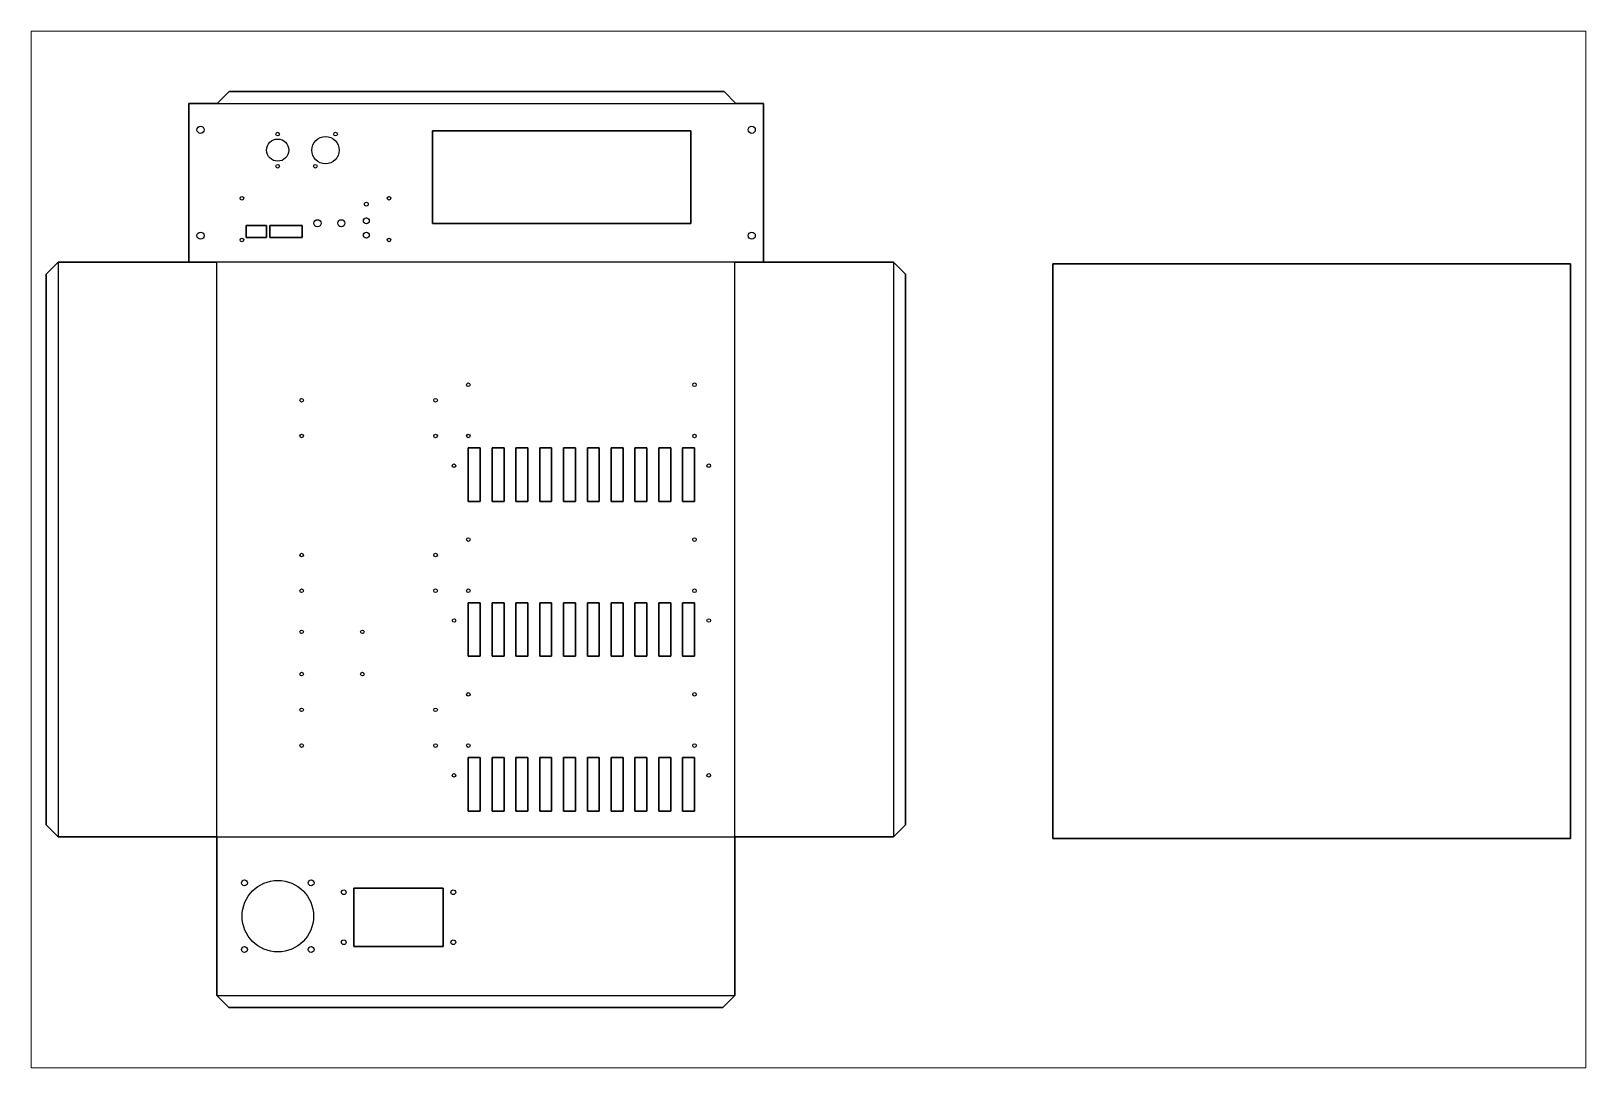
# Paper-space layout 'Sheet 1' of a CAD drawing. Extents: x 1.05 to 9.45, y 0.7 to 6.3.
# The model-space entities are those that its viewports show. They can reach past a viewport. Long polylines and large blocks are cut down to what shows.
import ezdxf

# ---------------------------------------------------------------- set-up
doc = ezdxf.new("R2010")
doc.units = 0
doc.header["$MEASUREMENT"] = 0
doc.layers.get('0').update_dxf_attribs({"linetype": 'CONTINUOUS'})
doc.layers.add('fold', color=2, linetype='CONTINUOUS')

# ---------------------------------------------------------------- blocks, each defined once
blk = doc.blocks.new('PAD')
at = {"color": 0}
for points in [[(171.361206, 79.608376), (171.361206, 79.608376), (171.361206, 79.608376)], [(294.861206, 79.608376), (294.861206, 79.608376), (294.861206, 79.608376)], [(275.961206, 74.608376), (275.961206, 74.608376), (275.961206, 74.608376)], [(236.361206, 58.608376), (236.361206, 58.608376), (236.361206, 58.608376)], [(256.361206, 58.608376), (256.361206, 58.608376), (256.361206, 58.608376)], [(276.861206, 60.608376), (276.861206, 60.608376), (276.861206, 60.608376)], [(171.361206, 44.608376), (171.361206, 44.608376), (171.361206, 44.608376)], [(276.861206, 48.608376), (276.861206, 48.608376), (276.861206, 48.608376)], [(294.861206, 44.608376), (294.861206, 44.608376), (294.861206, 44.608376)]]:
    blk.add_lwpolyline(points, dxfattribs=at)
for points in [[(173.361206, 56.608376), (173.361206, 56.608376), (190.361206, 56.608376), (190.361206, 56.608376)], [(173.361206, 46.608376), (173.361206, 46.608376), (173.361206, 56.608376), (173.361206, 56.608376)], [(173.361206, 56.608376), (190.361206, 56.608376), (190.361206, 46.608376), (173.361206, 46.608376)], [(173.361206, 56.608376), (190.361206, 56.608376), (190.361206, 46.608376), (173.361206, 46.608376)], [(190.361206, 56.608376), (190.361206, 56.608376), (190.361206, 46.608376), (190.361206, 46.608376)], [(193.361206, 56.608376), (193.361206, 56.608376), (220.361206, 56.608376), (220.361206, 56.608376)], [(193.361206, 46.608376), (193.361206, 46.608376), (193.361206, 56.608376), (193.361206, 56.608376)], [(193.361206, 56.608376), (220.361206, 56.608376), (220.361206, 46.608376), (193.361206, 46.608376)], [(193.361206, 56.608376), (220.361206, 56.608376), (220.361206, 46.608376), (193.361206, 46.608376)], [(220.361206, 56.608376), (220.361206, 56.608376), (220.361206, 46.608376), (220.361206, 46.608376)], [(190.361206, 46.608376), (190.361206, 46.608376), (173.361206, 46.608376), (173.361206, 46.608376)], [(220.361206, 46.608376), (220.361206, 46.608376), (193.361206, 46.608376), (193.361206, 46.608376)]]:
    blk.add_lwpolyline(points, close=True, dxfattribs=at)
for centre, radius in [((169.861206, 79.608376), 1.5), ((169.861206, 79.608376, 50), 1.5), ((293.361206, 79.608376), 1.5), ((293.361206, 79.608376, 50), 1.5), ((274.361206, 74.608376), 1.6), ((274.361206, 74.608376, 50), 1.6), ((233.361206, 58.608376), 3), ((233.361206, 58.608376, 50), 3), ((253.361206, 58.608376), 3), ((253.361206, 58.608376, 50), 3), ((274.361206, 60.608376), 2.5), ((274.361206, 60.608376, 50), 2.5), ((169.861206, 44.608376), 1.5), ((169.861206, 44.608376, 50), 1.5), ((274.361206, 48.608376), 2.5), ((274.361206, 48.608376, 50), 2.5), ((293.361206, 44.608376), 1.5), ((293.361206, 44.608376, 50), 1.5)]:
    blk.add_circle(centre, radius, dxfattribs=at)
blk = doc.blocks.new('PAD011')
at = {"color": 0}
for points in [[(125.4, 26), (125.4, 159.3), (149.2, 159.3), (159.2, 169.3), (574.8, 169.3), (584.8, 159.3), (608, 159.3), (608, 26)], [(125.4, 26), (125.4, 159.3), (149.2, 159.3), (159.2, 169.3), (574.8, 169.3), (584.8, 159.3), (608, 159.3), (608, 26)], [(583.9, 26), (717.2, 26), (727.2, 16), (727.2, -446.6), (717.2, -456.6), (583.9, -456.6), (583.9, -590), (573.9, -600), (158.9, -600), (148.9, -590), (148.9, -456.6), (15.5, -456.6), (5.5, -446.6), (5.5, 16), (15.5, 26), (148.9, 26)], [(583.9, 26), (717.2, 26), (727.2, 16), (727.2, -446.6), (717.2, -456.6), (583.9, -456.6), (583.9, -590), (573.9, -600), (158.9, -600), (148.9, -590), (148.9, -456.6), (15.5, -456.6), (5.5, -446.6), (5.5, 16), (15.5, 26), (148.9, 26)]]:
    blk.add_lwpolyline(points, dxfattribs=at)
for points in [[(125.4, 159.3), (125.4, 159.3), (125.4, 26), (125.4, 26)], [(149.2, 159.3), (149.2, 159.3), (125.4, 159.3), (125.4, 159.3)], [(149.2, 159.3), (149.2, 159.3), (159.2, 169.3), (159.2, 169.3)], [(159.2, 169.3), (159.2, 169.3), (574.8, 169.3), (574.8, 169.3)], [(574.8, 169.3), (574.8, 169.3), (584.8, 159.3), (584.8, 159.3)], [(584.8, 159.3), (584.8, 159.3), (608, 159.3), (608, 159.3)], [(608, 26), (608, 26), (608, 159.3), (608, 159.3)], [(5.5, 16), (5.5, 16), (15.5, 26), (15.5, 26)], [(5.5, -446.6), (5.5, -446.6), (5.5, 16), (5.5, 16)], [(148.9, 26), (148.9, 26), (15.5, 26), (15.5, 26)], [(583.9, 26), (583.9, 26), (717.2, 26), (717.2, 26)], [(727.2, 16), (727.2, 16), (717.2, 26), (717.2, 26)], [(727.2, -446.6), (727.2, -446.6), (727.2, 16), (727.2, 16)], [(850.9, 24.6), (850.9, 24.6), (1285.9, 24.6), (1285.9, 24.6)], [(850.9, -458), (850.9, -458), (850.9, 24.6), (850.9, 24.6)], [(850.9, 24.6), (1285.9, 24.6), (1285.9, -458), (850.9, -458)], [(850.9, 24.6), (1285.9, 24.6), (1285.9, -458), (850.9, -458)], [(1285.9, 24.6), (1285.9, 24.6), (1285.9, -458), (1285.9, -458)], [(15.5, -456.6), (15.5, -456.6), (5.5, -446.6), (5.5, -446.6)], [(15.5, -456.6), (15.5, -456.6), (148.9, -456.6), (148.9, -456.6)], [(148.9, -590), (148.9, -590), (148.9, -456.6), (148.9, -456.6)], [(717.2, -456.6), (717.2, -456.6), (583.9, -456.6), (583.9, -456.6)], [(583.9, -456.6), (583.9, -456.6), (583.9, -590), (583.9, -590)], [(717.2, -456.6), (717.2, -456.6), (727.2, -446.6), (727.2, -446.6)], [(1285.9, -458), (1285.9, -458), (850.9, -458), (850.9, -458)], [(158.9, -600), (158.9, -600), (148.9, -590), (148.9, -590)], [(573.9, -600), (573.9, -600), (158.9, -600), (158.9, -600)], [(583.9, -590), (583.9, -590), (573.9, -600), (573.9, -600)]]:
    blk.add_lwpolyline(points, close=True, dxfattribs=at)
blk = doc.blocks.new('PAD001')
at = {"color": 0}
for points in [[(361.5, -77), (361.5, -77), (361.5, -77)], [(551.5, -77), (551.5, -77), (551.5, -77)], [(361.5, -120), (361.5, -120), (361.5, -120)], [(551.5, -120), (551.5, -120), (551.5, -120)], [(349.5, -145), (349.5, -145), (349.5, -145)], [(563.5, -145), (563.5, -145), (563.5, -145)]]:
    blk.add_lwpolyline(points, dxfattribs=at)
for points in [[(370, -130), (370, -130), (360, -130), (360, -130)], [(360, -130), (360, -130), (360, -175), (360, -175)], [(370, -130), (360, -130), (360, -175), (370, -175)], [(370, -130), (360, -130), (360, -175), (370, -175)], [(370, -175), (370, -175), (370, -130), (370, -130)], [(390, -130), (390, -130), (380, -130), (380, -130)], [(380, -130), (380, -130), (380, -175), (380, -175)], [(390, -130), (380, -130), (380, -175), (390, -175)], [(390, -130), (380, -130), (380, -175), (390, -175)], [(390, -175), (390, -175), (390, -130), (390, -130)], [(410, -130), (410, -130), (400, -130), (400, -130)], [(400, -130), (400, -130), (400, -175), (400, -175)], [(410, -130), (400, -130), (400, -175), (410, -175)], [(410, -130), (400, -130), (400, -175), (410, -175)], [(410, -175), (410, -175), (410, -130), (410, -130)], [(430, -130), (430, -130), (420, -130), (420, -130)], [(420, -130), (420, -130), (420, -175), (420, -175)], [(430, -130), (420, -130), (420, -175), (430, -175)], [(430, -130), (420, -130), (420, -175), (430, -175)], [(430, -175), (430, -175), (430, -130), (430, -130)], [(450, -130), (450, -130), (440, -130), (440, -130)], [(440, -130), (440, -130), (440, -175), (440, -175)], [(450, -130), (440, -130), (440, -175), (450, -175)], [(450, -130), (440, -130), (440, -175), (450, -175)], [(450, -175), (450, -175), (450, -130), (450, -130)], [(470, -130), (470, -130), (460, -130), (460, -130)], [(460, -130), (460, -130), (460, -175), (460, -175)], [(470, -130), (460, -130), (460, -175), (470, -175)], [(470, -130), (460, -130), (460, -175), (470, -175)], [(470, -175), (470, -175), (470, -130), (470, -130)], [(490, -130), (490, -130), (480, -130), (480, -130)], [(480, -130), (480, -130), (480, -175), (480, -175)], [(490, -130), (480, -130), (480, -175), (490, -175)], [(490, -130), (480, -130), (480, -175), (490, -175)], [(490, -175), (490, -175), (490, -130), (490, -130)], [(510, -130), (510, -130), (500, -130), (500, -130)], [(500, -130), (500, -130), (500, -175), (500, -175)], [(510, -130), (500, -130), (500, -175), (510, -175)], [(510, -130), (500, -130), (500, -175), (510, -175)], [(510, -175), (510, -175), (510, -130), (510, -130)], [(530, -130), (530, -130), (520, -130), (520, -130)], [(520, -130), (520, -130), (520, -175), (520, -175)], [(530, -130), (520, -130), (520, -175), (530, -175)], [(530, -130), (520, -130), (520, -175), (530, -175)], [(530, -175), (530, -175), (530, -130), (530, -130)], [(540, -130), (540, -130), (550, -130), (550, -130)], [(540, -175), (540, -175), (540, -130), (540, -130)], [(540, -130), (550, -130), (550, -175), (540, -175)], [(540, -130), (550, -130), (550, -175), (540, -175)], [(550, -130), (550, -130), (550, -175), (550, -175)], [(360, -175), (360, -175), (370, -175), (370, -175)], [(380, -175), (380, -175), (390, -175), (390, -175)], [(400, -175), (400, -175), (410, -175), (410, -175)], [(420, -175), (420, -175), (430, -175), (430, -175)], [(440, -175), (440, -175), (450, -175), (450, -175)], [(460, -175), (460, -175), (470, -175), (470, -175)], [(480, -175), (480, -175), (490, -175), (490, -175)], [(500, -175), (500, -175), (510, -175), (510, -175)], [(520, -175), (520, -175), (530, -175), (530, -175)], [(550, -175), (550, -175), (540, -175), (540, -175)]]:
    blk.add_lwpolyline(points, close=True, dxfattribs=at)
for centre in [(360, -77), (360, -77, 50), (550, -77), (550, -77, 50), (360, -120), (360, -120, 50), (550, -120), (550, -120, 50), (348, -145), (348, -145, 50), (562, -145), (562, -145, 50)]:
    blk.add_circle(centre, 1.5, dxfattribs=at)
blk = doc.blocks.new('PAD002')
at = {"color": 0}
for points in [[(361.5, -207), (361.5, -207), (361.5, -207)], [(551.5, -207), (551.5, -207), (551.5, -207)], [(361.5, -250), (361.5, -250), (361.5, -250)], [(551.5, -250), (551.5, -250), (551.5, -250)], [(349.5, -275), (349.5, -275), (349.5, -275)], [(563.5, -275), (563.5, -275), (563.5, -275)]]:
    blk.add_lwpolyline(points, dxfattribs=at)
for points in [[(370, -260), (370, -260), (360, -260), (360, -260)], [(360, -260), (360, -260), (360, -305), (360, -305)], [(370, -260), (360, -260), (360, -305), (370, -305)], [(370, -260), (360, -260), (360, -305), (370, -305)], [(370, -305), (370, -305), (370, -260), (370, -260)], [(390, -260), (390, -260), (380, -260), (380, -260)], [(380, -260), (380, -260), (380, -305), (380, -305)], [(390, -260), (380, -260), (380, -305), (390, -305)], [(390, -260), (380, -260), (380, -305), (390, -305)], [(390, -305), (390, -305), (390, -260), (390, -260)], [(410, -260), (410, -260), (400, -260), (400, -260)], [(400, -260), (400, -260), (400, -305), (400, -305)], [(410, -260), (400, -260), (400, -305), (410, -305)], [(410, -260), (400, -260), (400, -305), (410, -305)], [(410, -305), (410, -305), (410, -260), (410, -260)], [(430, -260), (430, -260), (420, -260), (420, -260)], [(420, -260), (420, -260), (420, -305), (420, -305)], [(430, -260), (420, -260), (420, -305), (430, -305)], [(430, -260), (420, -260), (420, -305), (430, -305)], [(430, -305), (430, -305), (430, -260), (430, -260)], [(450, -260), (450, -260), (440, -260), (440, -260)], [(440, -260), (440, -260), (440, -305), (440, -305)], [(450, -260), (440, -260), (440, -305), (450, -305)], [(450, -260), (440, -260), (440, -305), (450, -305)], [(450, -305), (450, -305), (450, -260), (450, -260)], [(470, -260), (470, -260), (460, -260), (460, -260)], [(460, -260), (460, -260), (460, -305), (460, -305)], [(470, -260), (460, -260), (460, -305), (470, -305)], [(470, -260), (460, -260), (460, -305), (470, -305)], [(470, -305), (470, -305), (470, -260), (470, -260)], [(490, -260), (490, -260), (480, -260), (480, -260)], [(480, -260), (480, -260), (480, -305), (480, -305)], [(490, -260), (480, -260), (480, -305), (490, -305)], [(490, -260), (480, -260), (480, -305), (490, -305)], [(490, -305), (490, -305), (490, -260), (490, -260)], [(510, -260), (510, -260), (500, -260), (500, -260)], [(500, -260), (500, -260), (500, -305), (500, -305)], [(510, -260), (500, -260), (500, -305), (510, -305)], [(510, -260), (500, -260), (500, -305), (510, -305)], [(510, -305), (510, -305), (510, -260), (510, -260)], [(530, -260), (530, -260), (520, -260), (520, -260)], [(520, -260), (520, -260), (520, -305), (520, -305)], [(530, -260), (520, -260), (520, -305), (530, -305)], [(530, -260), (520, -260), (520, -305), (530, -305)], [(530, -305), (530, -305), (530, -260), (530, -260)], [(540, -260), (540, -260), (550, -260), (550, -260)], [(540, -305), (540, -305), (540, -260), (540, -260)], [(540, -260), (550, -260), (550, -305), (540, -305)], [(540, -260), (550, -260), (550, -305), (540, -305)], [(550, -260), (550, -260), (550, -305), (550, -305)], [(360, -305), (360, -305), (370, -305), (370, -305)], [(380, -305), (380, -305), (390, -305), (390, -305)], [(400, -305), (400, -305), (410, -305), (410, -305)], [(420, -305), (420, -305), (430, -305), (430, -305)], [(440, -305), (440, -305), (450, -305), (450, -305)], [(460, -305), (460, -305), (470, -305), (470, -305)], [(480, -305), (480, -305), (490, -305), (490, -305)], [(500, -305), (500, -305), (510, -305), (510, -305)], [(520, -305), (520, -305), (530, -305), (530, -305)], [(550, -305), (550, -305), (540, -305), (540, -305)]]:
    blk.add_lwpolyline(points, close=True, dxfattribs=at)
for centre in [(360, -207), (360, -207, 50), (550, -207), (550, -207, 50), (360, -250), (360, -250, 50), (550, -250), (550, -250, 50), (348, -275), (348, -275, 50), (562, -275), (562, -275, 50)]:
    blk.add_circle(centre, 1.5, dxfattribs=at)
blk = doc.blocks.new('PAD003')
at = {"color": 0}
for points in [[(361.5, -337), (361.5, -337), (361.5, -337)], [(551.5, -337), (551.5, -337), (551.5, -337)], [(361.5, -380), (361.5, -380), (361.5, -380)], [(551.5, -380), (551.5, -380), (551.5, -380)], [(349.5, -405), (349.5, -405), (349.5, -405)], [(563.5, -405), (563.5, -405), (563.5, -405)]]:
    blk.add_lwpolyline(points, dxfattribs=at)
for points in [[(370, -390), (370, -390), (360, -390), (360, -390)], [(360, -390), (360, -390), (360, -435), (360, -435)], [(370, -390), (360, -390), (360, -435), (370, -435)], [(370, -390), (360, -390), (360, -435), (370, -435)], [(370, -435), (370, -435), (370, -390), (370, -390)], [(390, -390), (390, -390), (380, -390), (380, -390)], [(380, -390), (380, -390), (380, -435), (380, -435)], [(390, -390), (380, -390), (380, -435), (390, -435)], [(390, -390), (380, -390), (380, -435), (390, -435)], [(390, -435), (390, -435), (390, -390), (390, -390)], [(410, -390), (410, -390), (400, -390), (400, -390)], [(400, -390), (400, -390), (400, -435), (400, -435)], [(410, -390), (400, -390), (400, -435), (410, -435)], [(410, -390), (400, -390), (400, -435), (410, -435)], [(410, -435), (410, -435), (410, -390), (410, -390)], [(430, -390), (430, -390), (420, -390), (420, -390)], [(420, -390), (420, -390), (420, -435), (420, -435)], [(430, -390), (420, -390), (420, -435), (430, -435)], [(430, -390), (420, -390), (420, -435), (430, -435)], [(430, -435), (430, -435), (430, -390), (430, -390)], [(450, -390), (450, -390), (440, -390), (440, -390)], [(440, -390), (440, -390), (440, -435), (440, -435)], [(450, -390), (440, -390), (440, -435), (450, -435)], [(450, -390), (440, -390), (440, -435), (450, -435)], [(450, -435), (450, -435), (450, -390), (450, -390)], [(470, -390), (470, -390), (460, -390), (460, -390)], [(460, -390), (460, -390), (460, -435), (460, -435)], [(470, -390), (460, -390), (460, -435), (470, -435)], [(470, -390), (460, -390), (460, -435), (470, -435)], [(470, -435), (470, -435), (470, -390), (470, -390)], [(490, -390), (490, -390), (480, -390), (480, -390)], [(480, -390), (480, -390), (480, -435), (480, -435)], [(490, -390), (480, -390), (480, -435), (490, -435)], [(490, -390), (480, -390), (480, -435), (490, -435)], [(490, -435), (490, -435), (490, -390), (490, -390)], [(510, -390), (510, -390), (500, -390), (500, -390)], [(500, -390), (500, -390), (500, -435), (500, -435)], [(510, -390), (500, -390), (500, -435), (510, -435)], [(510, -390), (500, -390), (500, -435), (510, -435)], [(510, -435), (510, -435), (510, -390), (510, -390)], [(530, -390), (530, -390), (520, -390), (520, -390)], [(520, -390), (520, -390), (520, -435), (520, -435)], [(530, -390), (520, -390), (520, -435), (530, -435)], [(530, -390), (520, -390), (520, -435), (530, -435)], [(530, -435), (530, -435), (530, -390), (530, -390)], [(540, -390), (540, -390), (550, -390), (550, -390)], [(540, -435), (540, -435), (540, -390), (540, -390)], [(540, -390), (550, -390), (550, -435), (540, -435)], [(540, -390), (550, -390), (550, -435), (540, -435)], [(550, -390), (550, -390), (550, -435), (550, -435)], [(360, -435), (360, -435), (370, -435), (370, -435)], [(380, -435), (380, -435), (390, -435), (390, -435)], [(400, -435), (400, -435), (410, -435), (410, -435)], [(420, -435), (420, -435), (430, -435), (430, -435)], [(440, -435), (440, -435), (450, -435), (450, -435)], [(460, -435), (460, -435), (470, -435), (470, -435)], [(480, -435), (480, -435), (490, -435), (490, -435)], [(500, -435), (500, -435), (510, -435), (510, -435)], [(520, -435), (520, -435), (530, -435), (530, -435)], [(550, -435), (550, -435), (540, -435), (540, -435)]]:
    blk.add_lwpolyline(points, close=True, dxfattribs=at)
for centre in [(360, -337), (360, -337, 50), (550, -337), (550, -337, 50), (360, -380), (360, -380, 50), (550, -380), (550, -380, 50), (348, -405), (348, -405, 50), (562, -405), (562, -405, 50)]:
    blk.add_circle(centre, 1.5, dxfattribs=at)
blk = doc.blocks.new('PAD004')
at = {"color": 0}
for points in [[(221.5, -284.5), (221.5, -284.5), (221.5, -284.5)], [(272.5, -284.5), (272.5, -284.5), (272.5, -284.5)], [(221.5, -320), (221.5, -320), (221.5, -320)], [(272.5, -320), (272.5, -320), (272.5, -320)]]:
    blk.add_lwpolyline(points, dxfattribs=at)
for centre in [(220, -284.5), (220, -284.5, 50), (271, -284.5), (271, -284.5, 50), (220, -320), (220, -320, 50), (271, -320), (271, -320, 50)]:
    blk.add_circle(centre, 1.5, dxfattribs=at)
blk = doc.blocks.new('PAD005')
at = {"color": 0}
for points in [[(221.5, -350), (221.5, -350), (221.5, -350)], [(334, -350), (334, -350), (334, -350)], [(221.5, -380), (221.5, -380), (221.5, -380)], [(334, -380), (334, -380), (334, -380)]]:
    blk.add_lwpolyline(points, dxfattribs=at)
for centre in [(220, -350), (220, -350, 50), (332.5, -350), (332.5, -350, 50), (220, -380), (220, -380, 50), (332.5, -380), (332.5, -380, 50)]:
    blk.add_circle(centre, 1.5, dxfattribs=at)
blk = doc.blocks.new('PAD006')
at = {"color": 0}
for points in [[(221.5, -220), (221.5, -220), (221.5, -220)], [(334, -220), (334, -220), (334, -220)], [(221.5, -250), (221.5, -250), (221.5, -250)], [(334, -250), (334, -250), (334, -250)]]:
    blk.add_lwpolyline(points, dxfattribs=at)
for centre in [(220, -220), (220, -220, 50), (332.5, -220), (332.5, -220, 50), (220, -250), (220, -250, 50), (332.5, -250), (332.5, -250, 50)]:
    blk.add_circle(centre, 1.5, dxfattribs=at)
blk = doc.blocks.new('PAD007')
at = {"color": 0}
for points in [[(221.5, -90), (221.5, -90), (221.5, -90)], [(334, -90), (334, -90), (334, -90)], [(221.5, -120), (221.5, -120), (221.5, -120)], [(334, -120), (334, -120), (334, -120)]]:
    blk.add_lwpolyline(points, dxfattribs=at)
for centre in [(220, -90), (220, -90, 50), (332.5, -90), (332.5, -90, 50), (220, -120), (220, -120, 50), (332.5, -120), (332.5, -120, 50)]:
    blk.add_circle(centre, 1.5, dxfattribs=at)
blk = doc.blocks.new('PAD009')
at = {"color": 0}
for points in [[(201.428818, 133.516884), (201.428818, 133.516884), (201.428818, 133.516884)], [(250, 133.5), (250, 133.5), (250, 133.5)], [(209.228818, 120.016884), (209.228818, 120.016884), (209.228818, 120.016884)], [(251.5, 120), (251.5, 120), (251.5, 120)], [(201.428818, 106.516884), (201.428818, 106.516884), (201.428818, 106.516884)], [(233, 106.5), (233, 106.5), (233, 106.5)]]:
    blk.add_lwpolyline(points, dxfattribs=at)
for centre, radius in [((199.928818, 133.516884), 1.5), ((199.928818, 133.516884, 50), 1.5), ((240, 120), 11.5), ((240, 120, 50), 11.5), ((248.5, 133.5), 1.5), ((248.5, 133.5, 50), 1.5), ((199.928818, 120.016884), 9.3), ((199.928818, 120.016884, 50), 9.3), ((199.928818, 106.516884), 1.5), ((199.928818, 106.516884, 50), 1.5), ((231.5, 106.5), 1.5), ((231.5, 106.5, 50), 1.5)]:
    blk.add_circle(centre, radius, dxfattribs=at)
blk = doc.blocks.new('PAD010')
at = {"color": 0}
for points in [[(174.5, -492), (174.5, -492), (174.5, -492)], [(230.5, -492), (230.5, -492), (230.5, -492)], [(257.4, -499.9), (257.4, -499.9), (257.4, -499.9)], [(349.4, -499.9), (349.4, -499.9), (349.4, -499.9)], [(230, -520), (230, -520), (230, -520)], [(174.5, -548), (174.5, -548), (174.5, -548)], [(230.5, -548), (230.5, -548), (230.5, -548)], [(257.4, -541.9), (257.4, -541.9), (257.4, -541.9)], [(349.4, -541.9), (349.4, -541.9), (349.4, -541.9)]]:
    blk.add_lwpolyline(points, dxfattribs=at)
for points in [[(263.9, -496.4), (263.9, -496.4), (338.9, -496.4), (338.9, -496.4)], [(263.9, -545.4), (263.9, -545.4), (263.9, -496.4), (263.9, -496.4)], [(263.9, -496.4), (338.9, -496.4), (338.9, -545.4), (263.9, -545.4)], [(263.9, -496.4), (338.9, -496.4), (338.9, -545.4), (263.9, -545.4)], [(338.9, -496.4), (338.9, -496.4), (338.9, -545.4), (338.9, -545.4)], [(338.9, -545.4), (338.9, -545.4), (263.9, -545.4), (263.9, -545.4)]]:
    blk.add_lwpolyline(points, close=True, dxfattribs=at)
for centre, radius in [((172, -492), 2.5), ((172, -492, 50), 2.5), ((200, -520), 30), ((200, -520, 50), 30), ((228, -492), 2.5), ((228, -492, 50), 2.5), ((255.4, -499.9), 2), ((255.4, -499.9, 50), 2), ((347.4, -499.9), 2), ((347.4, -499.9, 50), 2), ((172, -548), 2.5), ((172, -548, 50), 2.5), ((228, -548), 2.5), ((228, -548, 50), 2.5), ((255.4, -541.9), 2), ((255.4, -541.9, 50), 2), ((347.4, -541.9), 2), ((347.4, -541.9, 50), 2)]:
    blk.add_circle(centre, radius, dxfattribs=at)

msp = doc.modelspace()

# ---------------------------------------------------------------- linework, layer by layer
at = {"color": 0}
for points in [[(411, 812.6), (411, 812.6), (628, 812.6), (628, 812.6)], [(411, 734.6), (411, 734.6), (411, 812.6), (411, 812.6)], [(411, 812.6), (628, 812.6), (628, 734.6), (411, 734.6)], [(411, 812.6), (628, 812.6), (628, 734.6), (411, 734.6)], [(628, 812.6), (628, 812.6), (628, 734.6), (628, 734.6)], [(628, 734.6), (628, 734.6), (411, 734.6), (411, 734.6)]]:
    msp.add_lwpolyline(points, close=True, dxfattribs=at)
for centre in [(216.1, 813.4), (679.1, 813.4), (216.1, 724.5), (679.1, 724.5)]:
    msp.add_circle(centre, 3)
at = {"layer": 'fold'}
for p, q in [((230.2, 835.6), (665.8, 835.6)), ((96.6, 702.2), (96.6, 219.6)), ((664.9, 702.2), (229.9, 702.2)), ((229.9, 219.6), (229.9, 702.2)), ((664.9, 219.6), (664.9, 702.2)), ((798.3, 702.2), (798.3, 219.6)), ((229.9, 219.6), (664.9, 219.6)), ((229.9, 86.3), (664.9, 86.3))]:
    msp.add_line(p, q, dxfattribs=at)

# ---------------------------------------------------------------- block references
for name, p in [('PAD011', (81, 676.3)), ('PAD009', (81, 676.3)), ('PAD', (81, 676.3)), ('PAD001', (81, 676.3)), ('PAD007', (81, 676.3)), ('PAD002', (81, 676.3)), ('PAD006', (81, 676.3)), ('PAD004', (81, 676.3)), ('PAD003', (81, 676.3)), ('PAD005', (81, 676.3)), ('PAD010', (81, 673))]:
    msp.add_blockref(name, p)

psp = doc.layouts.new('Sheet 1')

# ---------------------------------------------------------------- viewports
at = {"layer": '0'}
psp.add_viewport(center=(5.25, 3.5), size=(8.4, 5.6), view_center_point=(726.7709, 460.9494), view_height=870.672835, dxfattribs=at)

doc.saveas('drawing.dxf')
